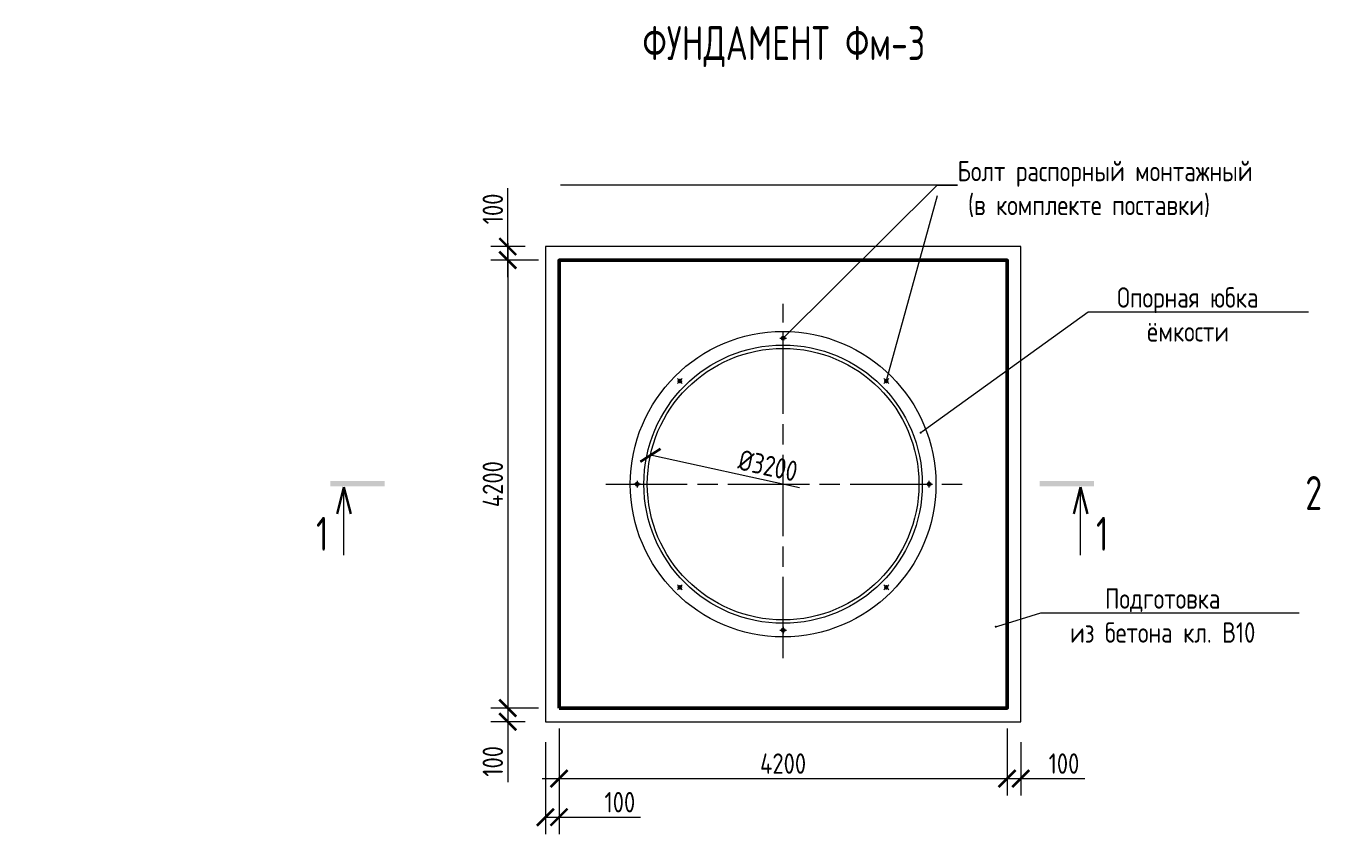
# Model space of a CAD drawing. Header units: millimetres. Extents: x 20530103 to 31271019, y 32092698 to 33532929.
# Drawn here: x 26382083 to 26401159, y 33018094 to 33030001 of the extents above; entities that cross this region are included whole.
import ezdxf
from ezdxf import colors
from ezdxf.entities.mleader import LeaderData, LeaderLine
from ezdxf.enums import TextEntityAlignment as Align
from ezdxf.lldxf.tags import DXFTag
from ezdxf.math import Vec2, Vec3

# ---------------------------------------------------------------- set-up
doc = ezdxf.new("R2010")
doc.units = ezdxf.units.MM
doc.linetypes.add('AM_ISO08W050', pattern=[18, 12, -1.5, 3, -1.5])
doc.styles.add('GOST 2.304', font='GOST.TTF')
tags = doc.linetypes.add('5-2', pattern=[3.5, 2.5, -1]).pattern_tags.tags
tags[6:7] = [DXFTag(74, 4), DXFTag(75, 0), DXFTag(340, '0'), DXFTag(46, 1.0), DXFTag(50, 0.0), DXFTag(44, 0.0), DXFTag(45, 0.0)]
tags[4:5] = [DXFTag(74, 4), DXFTag(75, 0), DXFTag(340, '0'), DXFTag(46, 1.0), DXFTag(50, 0.0), DXFTag(44, 0.0), DXFTag(45, 0.0)]
doc.dimstyles.new('м20', dxfattribs={"dimscale": 100, "dimtxt": 3, "dimasz": 2.5, "dimexe": 2.5, "dimexo": 3, "dimgap": 0.7, "dimtad": 1, "dimdec": 0, "dimlfac": 0.2, "dimtxsty": 'GOST 2.304', "dimblk": 'ARCHTICK', "dimcen": 2.5, "dimdle": 2.5, "dimclrd": 7, "dimclre": 7, "dimclrt": 256, "dimadec": 1, "dimazin": 0, "dimtfac": 1, "dimtdec": 0, "dimtmove": 0, "dimatfit": 3, "dimldrblk": 'NONE', "dimfxl": 1, "dimlwd": 20, "dimlwe": 20, "dimarcsym": 0})

# ---------------------------------------------------------------- blocks, each defined once
blk = doc.blocks.new('_None')
blk = doc.blocks.new('_ArchTick')
at = {"color": 0, "linetype": 'ByBlock', "const_width": 0.15}
blk.add_lwpolyline([(-0.5, -0.5), (0.5, 0.5)], dxfattribs=at)
blk = doc.blocks.new('*D437')
at = {"color": 7, "linetype": 'Continuous', "lineweight": 20, "transparency": 16777216}
for p, q in [((26389180, 33026750), (26389180, 33027611)), ((26389435, 33026750), (26388930, 33026750)), ((26389180, 33026300), (26389180, 33026750)), ((26389635, 33026550), (26388930, 33026550))]:
    blk.add_line(p, q, dxfattribs=at)
at = {"color": 7, "linetype": 'Continuous', "lineweight": 20, "transparency": 16777216, "xscale": 250, "yscale": 250, "zscale": 250}
for p, rotation in [((26389180, 33026750), 90), ((26389180, 33026550), 270)]:
    blk.add_blockref('_ArchTick', p, dxfattribs=dict(at, rotation=rotation))
at = {"linetype": 'Continuous', "lineweight": 20, "transparency": 16777216, "insert": (26388960, 33027305), "char_height": 300, "attachment_point": 5, "rotation": 90, "style": 'GOST 2.304'}
blk.add_mtext('100', dxfattribs=at)
blk = doc.blocks.new('*D438')
at = {"color": 7, "linetype": 'Continuous', "lineweight": 20, "transparency": 16777216}
for p, q in [((26389635, 33019950), (26388930, 33019950)), ((26389180, 33019950), (26389180, 33019500)), ((26389435, 33019750), (26388930, 33019750)), ((26389180, 33019750), (26389180, 33018861))]:
    blk.add_line(p, q, dxfattribs=at)
at = {"color": 7, "linetype": 'Continuous', "lineweight": 20, "transparency": 16777216, "xscale": 250, "yscale": 250, "zscale": 250}
for p, rotation in [((26389180, 33019950), 90), ((26389180, 33019750), 270)]:
    blk.add_blockref('_ArchTick', p, dxfattribs=dict(at, rotation=rotation))
at = {"color": 7, "linetype": 'Continuous', "lineweight": 20, "transparency": 16777216, "insert": (26388960, 33019166), "char_height": 300, "attachment_point": 5, "rotation": 90, "style": 'GOST 2.304'}
blk.add_mtext('100', dxfattribs=at)
blk = doc.blocks.new('*D439')
at = {"color": 7, "linetype": 'Continuous', "lineweight": 20, "transparency": 16777216}
for p, q in [((26389180, 33026800), (26389180, 33019700)), ((26389635, 33026550), (26388930, 33026550)), ((26389635, 33019950), (26388930, 33019950))]:
    blk.add_line(p, q, dxfattribs=at)
at = {"color": 7, "linetype": 'Continuous', "lineweight": 20, "transparency": 16777216, "xscale": 250, "yscale": 250, "zscale": 250}
for p, rotation in [((26389180, 33026550), 90), ((26389180, 33019950), 270)]:
    blk.add_blockref('_ArchTick', p, dxfattribs=dict(at, rotation=rotation))
at = {"color": 7, "linetype": 'Continuous', "lineweight": 20, "transparency": 16777216, "insert": (26388960, 33023250), "char_height": 300, "attachment_point": 5, "rotation": 90, "style": 'GOST 2.304'}
blk.add_mtext('4200', dxfattribs=at)
blk = doc.blocks.new('*D440')
at = {"color": 7, "linetype": 'Continuous', "lineweight": 20, "transparency": 16777216}
for p, q in [((26389935, 33019650), (26389935, 33018094)), ((26389735, 33019450), (26389735, 33018094)), ((26389735, 33018344), (26390185, 33018344)), ((26389935, 33018344), (26391137, 33018344))]:
    blk.add_line(p, q, dxfattribs=at)
at = {"color": 7, "linetype": 'Continuous', "lineweight": 20, "transparency": 16777216, "xscale": 250, "yscale": 250, "zscale": 250, "rotation": 180}
blk.add_blockref('_ArchTick', (26389735, 33018344), dxfattribs=at)
at = {"color": 7, "linetype": 'Continuous', "lineweight": 20, "transparency": 16777216, "xscale": 250, "yscale": 250, "zscale": 250}
blk.add_blockref('_ArchTick', (26389935, 33018344), dxfattribs=at)
at = {"color": 7, "linetype": 'Continuous', "lineweight": 20, "transparency": 16777216, "insert": (26390831, 33018564), "char_height": 300, "attachment_point": 5, "style": 'GOST 2.304'}
blk.add_mtext('100', dxfattribs=at)
blk = doc.blocks.new('*D441')
at = {"color": 7, "linetype": 'Continuous', "lineweight": 20, "transparency": 16777216}
for p, q in [((26396535, 33019650), (26396535, 33018663)), ((26396735, 33019450), (26396735, 33018663)), ((26396535, 33018913), (26396985, 33018913)), ((26396735, 33018913), (26397677, 33018913))]:
    blk.add_line(p, q, dxfattribs=at)
at = {"color": 7, "linetype": 'Continuous', "lineweight": 20, "transparency": 16777216, "xscale": 250, "yscale": 250, "zscale": 250, "rotation": 180}
blk.add_blockref('_ArchTick', (26396535, 33018913), dxfattribs=at)
at = {"color": 7, "linetype": 'Continuous', "lineweight": 20, "transparency": 16777216, "xscale": 250, "yscale": 250, "zscale": 250}
blk.add_blockref('_ArchTick', (26396735, 33018913), dxfattribs=at)
at = {"color": 7, "linetype": 'Continuous', "lineweight": 20, "transparency": 16777216, "insert": (26397372, 33019133), "char_height": 300, "attachment_point": 5, "style": 'GOST 2.304'}
blk.add_mtext('100', dxfattribs=at)
blk = doc.blocks.new('*D442')
at = {"color": 7, "linetype": 'Continuous', "lineweight": 20, "transparency": 16777216}
for p, q in [((26389935, 33019650), (26389935, 33018663)), ((26396535, 33019650), (26396535, 33018663)), ((26389685, 33018913), (26396785, 33018913))]:
    blk.add_line(p, q, dxfattribs=at)
at = {"color": 7, "linetype": 'Continuous', "lineweight": 20, "transparency": 16777216, "xscale": 250, "yscale": 250, "zscale": 250, "rotation": 180}
blk.add_blockref('_ArchTick', (26389935, 33018913), dxfattribs=at)
at = {"color": 7, "linetype": 'Continuous', "lineweight": 20, "transparency": 16777216, "xscale": 250, "yscale": 250, "zscale": 250}
blk.add_blockref('_ArchTick', (26396535, 33018913), dxfattribs=at)
at = {"color": 7, "linetype": 'Continuous', "lineweight": 20, "transparency": 16777216, "insert": (26393235, 33019133), "char_height": 300, "attachment_point": 5, "style": 'GOST 2.304'}
blk.add_mtext('4200', dxfattribs=at)
blk = doc.blocks.new('_Dot')
at = {"color": 0, "linetype": 'ByBlock', "lineweight": -2}
blk.add_line((-0.5, 0), (-1, 0), dxfattribs=at)
at = {"color": 0, "linetype": 'ByBlock', "const_width": 0.5}
blk.add_lwpolyline([(-0.25, 0, 1), (0.25, 0, 1)], format="xyb", close=True, dxfattribs=at)
blk = doc.blocks.new('*D457')
at = {"color": 7, "linetype": 'Continuous', "lineweight": 20, "transparency": 16777216}
blk.add_line((26393477, 33023197), (26391281, 33023675), dxfattribs=at)
at = {"color": 7, "linetype": 'Continuous', "lineweight": 20, "transparency": 16777216, "xscale": 250, "yscale": 250, "zscale": 250, "rotation": 167.7305021858418}
blk.add_blockref('_ArchTick', (26391281, 33023675), dxfattribs=at)
at = {"color": 7, "linetype": 'Continuous', "lineweight": 20, "transparency": 16777216, "insert": (26393013, 33023523), "char_height": 300, "attachment_point": 5, "rotation": 347.7305, "style": 'GOST 2.304'}
blk.add_mtext('%%C3200', dxfattribs=at)

msp = doc.modelspace()

# ---------------------------------------------------------------- hatches: boundary and pattern name
at = {"linetype": 'Continuous', "lineweight": 20}
h = msp.add_hatch(color=7, dxfattribs=at)
h.dxf.hatch_style = 1
h.paths.add_polyline_path([(26386567.4193, 33023295.7463), (26386567.4193, 33023215.7463), (26387367.4193, 33023215.7463), (26387367.4193, 33023295.7463)])
h = msp.add_hatch(color=7, dxfattribs=at)
h.dxf.hatch_style = 1
h.paths.add_polyline_path([(26397815.8207, 33023295.7463), (26397815.8207, 33023215.7463), (26397015.8207, 33023215.7463), (26397015.8207, 33023295.7463)])

# ---------------------------------------------------------------- linework, layer by layer
at = {"color": 7, "linetype": 'Continuous', "lineweight": 20}
for p, q in [((26395503.9504, 33027500.1554), (26394755.4822, 33024769.9784)), ((26393185.2026, 33025399.6988), (26393285.2026, 33025399.6988)), ((26393235.2026, 33025349.6988), (26393235.2026, 33025449.6988)), ((26391750.2784, 33024805.3337), (26391679.5677, 33024734.6231)), ((26391750.2784, 33024734.6231), (26391679.5677, 33024805.3337)), ((26394720.1269, 33024805.3337), (26394790.8375, 33024734.6231)), ((26394720.1269, 33024734.6231), (26394790.8375, 33024805.3337)), ((26391135.2026, 33023249.6988), (26391035.2026, 33023249.6988)), ((26391085.2026, 33023299.6988), (26391085.2026, 33023199.6988)), ((26395335.2026, 33023249.6988), (26395435.2026, 33023249.6988)), ((26395385.2026, 33023199.6988), (26395385.2026, 33023299.6988)), ((26386767.4193, 33022205.35), (26386767.4193, 33023205.35)), ((26397615.8207, 33022205.35), (26397615.8207, 33023205.35)), ((26391750.2784, 33021694.0639), (26391679.5677, 33021764.7746)), ((26391750.2784, 33021764.7746), (26391679.5677, 33021694.0639)), ((26394720.1269, 33021694.0639), (26394790.8375, 33021764.7746)), ((26394720.1269, 33021764.7746), (26394790.8375, 33021694.0639)), ((26393235.2026, 33021149.6988), (26393235.2026, 33021049.6988)), ((26393185.2026, 33021099.6988), (26393285.2026, 33021099.6988))]:
    msp.add_line(p, q, dxfattribs=at)
at = {"color": 7, "linetype": 'AM_ISO08W050', "lineweight": 20, "ltscale": 100}
for p, q in [((26393235.2026, 33020683.7687), (26393235.2026, 33025908.3465)), ((26390622.9706, 33023249.6988), (26395882.7065, 33023249.6988))]:
    msp.add_line(p, q, dxfattribs=at)
at = {"color": 7, "linetype": 'Continuous', "lineweight": 30}
for p, q in [((26386767.4193, 33023205.35), (26386667.4193, 33022813.2062)), ((26386767.4193, 33023205.35), (26386867.4193, 33022813.2062)), ((26397615.8207, 33023205.35), (26397515.8207, 33022813.2062)), ((26397615.8207, 33023205.35), (26397715.8207, 33022813.2062))]:
    msp.add_line(p, q, dxfattribs=at)
at = {"color": 7, "linetype": 'Continuous', "lineweight": 20}
msp.add_lwpolyline([(26389735.2026, 33019749.6988), (26396735.2026, 33019749.6988), (26396735.2026, 33026749.6988), (26389735.2026, 33026749.6988)], close=True, dxfattribs=at)
at = {"color": 7, "linetype": 'Continuous', "lineweight": 50}
msp.add_lwpolyline([(26389935.2026, 33019949.6988), (26396535.2026, 33019949.6988), (26396535.2026, 33026549.6988), (26389935.2026, 33026549.6988)], close=True, dxfattribs=at)
at = {"color": 7, "linetype": '5-2', "lineweight": 20, "ltscale": 100}
for radius in [2250, 2050, 2000]:
    msp.add_circle((26393235.2026, 33023249.6988), radius, dxfattribs=at)
at = {"color": 7, "linetype": 'Continuous', "lineweight": 30}
for centre in [(26393235.2026, 33025399.6988), (26391714.923, 33024769.9784), (26394755.4822, 33024769.9784), (26391085.2026, 33023249.6988), (26395385.2026, 33023249.6988), (26391714.923, 33021729.4192), (26394755.4822, 33021729.4192), (26393235.2026, 33021099.6988)]:
    msp.add_circle(centre, 20, dxfattribs=at)

# ---------------------------------------------------------------- texts
at = {"color": 7, "lineweight": 20, "style": 'GOST 2.304', "width": 0.9}
for s, p in [('ФУНДАМЕНТ Фм-3', (26393245.3357, 33029498.0813)), ('2', (26401050.0606, 33022869.0853)), ('1', (26386448.2327, 33022268.0529)), ('1', (26397935.0074, 33022268.0529))]:
    msp.add_text(s, height=500, dxfattribs=at).set_placement(p, align=Align.CENTER)

# ---------------------------------------------------------------- dimensions: what is measured, and where the dimension line sits
at = {"color": 7, "linetype": 'Continuous', "lineweight": 20}
dim = msp.add_linear_dim(base=(26389179.8534, 33026749.6988), p1=(26389935.2026, 33026549.6988), p2=(26389735.2026, 33026749.6988), angle=90, dimstyle='м20', override={"dimlfac": 0.5}, dxfattribs=at)
dim.commit()
dim.dimension.update_dxf_attribs({"geometry": '*D437', "text_midpoint": (26388959.8534, 33027305.4131)})
dim = msp.add_linear_dim(base=(26389179.8534, 33019949.6988), p1=(26389935.2026, 33026549.6988), p2=(26389935.2026, 33019949.6988), angle=90, text='4200', dimstyle='м20', override={"dimlfac": 0.5, "dimclrt": 7}, dxfattribs=at)
dim.commit()
dim.dimension.update_dxf_attribs({"geometry": '*D439', "text_midpoint": (26388959.8534, 33023249.6988)})
dim = msp.add_diameter_dim_2p(p1=(26395189.5203, 33022824.6784), p2=(26391280.8849, 33023674.7192), text='%%C3200', dimstyle='м20', override={"dimlfac": 0.5, "dimclrt": 7}, dxfattribs=at)
dim.commit()
dim.dimension.update_dxf_attribs({"geometry": '*D457', "text_midpoint": (26392965.9069, 33023308.2646), "dimtype": 163})
dim = msp.add_linear_dim(base=(26389179.8534, 33019949.6988), p1=(26389735.2026, 33019749.6988), p2=(26389935.2026, 33019949.6988), angle=90, dimstyle='м20', override={"dimlfac": 0.5, "dimclrt": 7}, dxfattribs=at)
dim.commit()
dim.dimension.update_dxf_attribs({"geometry": '*D438', "text_midpoint": (26389179.8534, 33019166.4488), "dimtype": 160})
for base, p1, p2, picture, middle in [((26389735.2026, 33018344.0931), (26389935.2026, 33019949.6988), (26389735.2026, 33019749.6988), '*D440', (26390830.8731, 33018344.0931)), ((26396535.2026, 33018912.9016), (26396735.2026, 33019749.6988), (26396535.2026, 33019949.6988), '*D441', (26397371.6537, 33018912.9016))]:
    dim = msp.add_linear_dim(base=base, p1=p1, p2=p2, dimstyle='м20', override={"dimlfac": 0.5, "dimclrt": 7}, dxfattribs=at)
    dim.commit()
    dim.dimension.update_dxf_attribs({"geometry": picture, "text_midpoint": middle, "dimtype": 160})
dim = msp.add_linear_dim(base=(26396535.2026, 33018912.9016), p1=(26389935.2026, 33019949.6988), p2=(26396535.2026, 33019949.6988), text='4200', dimstyle='м20', override={"dimlfac": 0.5, "dimclrt": 7}, dxfattribs=at)
dim.commit()
dim.dimension.update_dxf_attribs({"geometry": '*D442', "text_midpoint": (26393235.2026, 33019132.9016)})

# ---------------------------------------------------------------- leaders
ml = msp.add_multileader_mtext('Standard', dxfattribs=at)
ml.set_content('{\\C7;Болт распорный монтажный\\P (в комплекте поставки)}', color=84, style='GOST 2.304')
ml.set_leader_properties(linetype='Continuous', lineweight=20)
ml.set_arrow_properties(name='NONE')
ml.build(insert=Vec2(0, 0))
ml.multileader.update_dxf_attribs({"text_left_attachment_type": 6, "text_right_attachment_type": 6, "dogleg_length": 3, "arrow_head_size": 30, "scale": 100})
ctx = ml.context
ctx.base_point, ctx.scale, ctx.char_height, ctx.arrow_head_size, ctx.landing_gap_size, ctx.plane_origin = Vec3(26395803.9504, 33027652.9781), 100, 300, 30, 0, Vec3(26393647.9735, 33026685.9856)
ctx.left_attachment, ctx.right_attachment = 6, 6
notes = []
notes.append((ctx, [(0, (1, 1, 0), (26395503.9504, 33027652.9781), (1, 0), 300, [(0, [(26393235.2026, 33025399.6988)], 0, [])])]))
ctx.mtext.insert, ctx.mtext.width, ctx.mtext.defined_height, ctx.mtext.flow_direction = Vec3(26395803.9504, 33028012.9781), 5663.07798, 1542.8226, 5
ml = msp.add_multileader_mtext('Standard', dxfattribs=at)
ml.set_content('Болт распорный монтажный\\P (в комплекте поставки)', color=84, style='GOST 2.304')
ml.set_leader_properties(linetype='Continuous', lineweight=20)
ml.set_arrow_properties(name='NONE')
ml.build(insert=Vec2(0, 0))
ml.multileader.update_dxf_attribs({"text_left_attachment_type": 6, "text_right_attachment_type": 6, "dogleg_length": 3, "arrow_head_size": 30, "scale": 100})
ctx = ml.context
ctx.base_point, ctx.scale, ctx.char_height, ctx.arrow_head_size, ctx.landing_gap_size, ctx.plane_origin = Vec3(26206845.6976, 33027486.131), 100, 300, 30, 0, Vec3(26204689.7208, 33026519.1385)
ctx.left_attachment, ctx.right_attachment = 6, 6
notes.append((ctx, [(0, (1, 1, 0), (26206545.6976, 33027486.131), (1, 0), 300, [(0, [(26204276.9498, 33025232.8517)], 0, [])])]))
ctx.mtext.insert, ctx.mtext.width, ctx.mtext.defined_height, ctx.mtext.flow_direction = Vec3(26206845.6976, 33027846.131), 5663.07798, 1542.8226, 5
ml = msp.add_multileader_mtext('Standard', dxfattribs=at)
ml.set_content('{\\C7;Опорная юбка\\Pёмкости}', color=84, style='GOST 2.304')
ml.set_leader_properties(linetype='Continuous', lineweight=20)
ml.set_arrow_properties(name='DOT')
ml.build(insert=Vec2(0, 0))
ml.multileader.update_dxf_attribs({"text_left_attachment_type": 6, "text_right_attachment_type": 6, "dogleg_length": 3, "arrow_head_size": 30, "scale": 100})
ctx = ml.context
ctx.base_point, ctx.scale, ctx.char_height, ctx.arrow_head_size, ctx.landing_gap_size, ctx.plane_origin = Vec3(26398027.8088, 33025790.6063), 100, 300, 30, 0, Vec3(26392400.7206, 33021055.822)
ctx.left_attachment, ctx.right_attachment, ctx.text_align_type = 6, 6, 1
notes.append((ctx, [(0, (1, 1, 0), (26397727.8088, 33025790.6063), (1, 0), 300, [(0, [(26395261.2413, 33024008.3967)], 0, [])])]))
ctx.mtext.insert, ctx.mtext.alignment, ctx.mtext.flow_direction = Vec3(26399195.5588, 33026150.6063), 2, 5
ml = msp.add_multileader_mtext('Standard', dxfattribs=at)
ml.set_content('{\\C7;Шов бетонирования}', color=84, style='GOST 2.304')
ml.set_leader_properties(linetype='Continuous', lineweight=20)
ml.set_arrow_properties(name='NONE')
ml.build(insert=Vec2(0, 0))
ml.multileader.update_dxf_attribs({"text_left_attachment_type": 6, "text_right_attachment_type": 6, "dogleg_length": 3, "arrow_head_size": 30, "scale": 100})
ctx = ml.context
ctx.base_point, ctx.scale, ctx.char_height, ctx.arrow_head_size, ctx.landing_gap_size, ctx.plane_origin = Vec3(26353881.553, 33023186.1696), 100, 300, 30, 0, Vec3(26356159.1458, 33021762.3859)
ctx.left_attachment, ctx.right_attachment, ctx.text_align_type = 6, 6, 1
notes.append((ctx, [(1, (1, 1, 0), (26353581.553, 33023186.1696), (1, 0), 300, [(0, [(26352654.1138, 33018490.8763)], 0, [])])]))
ctx.mtext.insert, ctx.mtext.width, ctx.mtext.alignment, ctx.mtext.flow_direction = Vec3(26355188.4969, 33023561.1696), 2732.348637, 2, 5
ml = msp.add_multileader_mtext('Standard', dxfattribs=at)
ml.set_content('{\\C7;Подготовка\\Pиз бетона кл. В10}', color=84, style='GOST 2.304')
ml.set_leader_properties(linetype='Continuous', lineweight=20)
ml.set_arrow_properties(name='DOT')
ml.build(insert=Vec2(0, 0))
ml.multileader.update_dxf_attribs({"text_left_attachment_type": 6, "text_right_attachment_type": 6, "dogleg_length": 3, "arrow_head_size": 30, "scale": 100})
ctx = ml.context
ctx.base_point, ctx.scale, ctx.char_height, ctx.arrow_head_size, ctx.landing_gap_size, ctx.plane_origin = Vec3(26397331.6153, 33021354.0646), 100, 300, 30, 0, Vec3(26395750.0948, 33021524.215)
ctx.left_attachment, ctx.right_attachment, ctx.text_align_type = 6, 6, 1
notes.append((ctx, [(0, (1, 1, 0), (26397031.6153, 33021354.0646), (1, 0), 300, [(0, [(26396367.3303, 33021149.6122)], 0, [])])]))
ctx.mtext.insert, ctx.mtext.alignment, ctx.mtext.flow_direction = Vec3(26398825.5822, 33021714.0646), 2, 5
ml = msp.add_multileader_mtext('Standard', dxfattribs=at)
ml.set_content('А', color=84, style='GOST 2.304')
ml.set_leader_properties(linetype='Continuous', lineweight=20)
ml.set_arrow_properties(name='NONE')
ml.build(insert=Vec2(0, 0))
ml.multileader.update_dxf_attribs({"text_left_attachment_type": 6, "text_right_attachment_type": 6, "dogleg_length": 3, "arrow_head_size": 30, "scale": 100})
ctx = ml.context
ctx.base_point, ctx.scale, ctx.char_height, ctx.arrow_head_size, ctx.landing_gap_size, ctx.plane_origin = Vec3(26408757.3261, 33019035.8645), 100, 500, 30, 0, Vec3(26403007.0224, 33012900.4969)
ctx.left_attachment, ctx.right_attachment, ctx.text_align_type = 6, 6, 1
notes.append((ctx, [(1, (1, 1, 0), (26408457.3261, 33019035.8645), (1, 0), 300, [(0, [(26407442.8986, 33021319.3456)], 0, [])])]))
ctx.mtext.insert, ctx.mtext.width, ctx.mtext.defined_height, ctx.mtext.alignment, ctx.mtext.flow_direction = Vec3(26408914.8261, 33019635.8645), 456.997942, 939.3198, 2, 5
for ctx, leaders in notes:
    for number, flags, end, landing, length, lines in leaders:
        leader = LeaderData()
        leader.index, (leader.has_last_leader_line, leader.has_dogleg_vector, leader.attachment_direction) = number, flags
        leader.last_leader_point, leader.dogleg_vector, leader.dogleg_length = Vec3(end), Vec3(landing), length
        for number, points, colour, breaks in lines:
            line = LeaderLine()
            line.index, line.vertices, line.color, line.breaks = number, Vec3.list(points), colors.encode_raw_color(colour), breaks
            leader.lines.append(line)
        ctx.leaders.append(leader)

doc.saveas('drawing.dxf')
